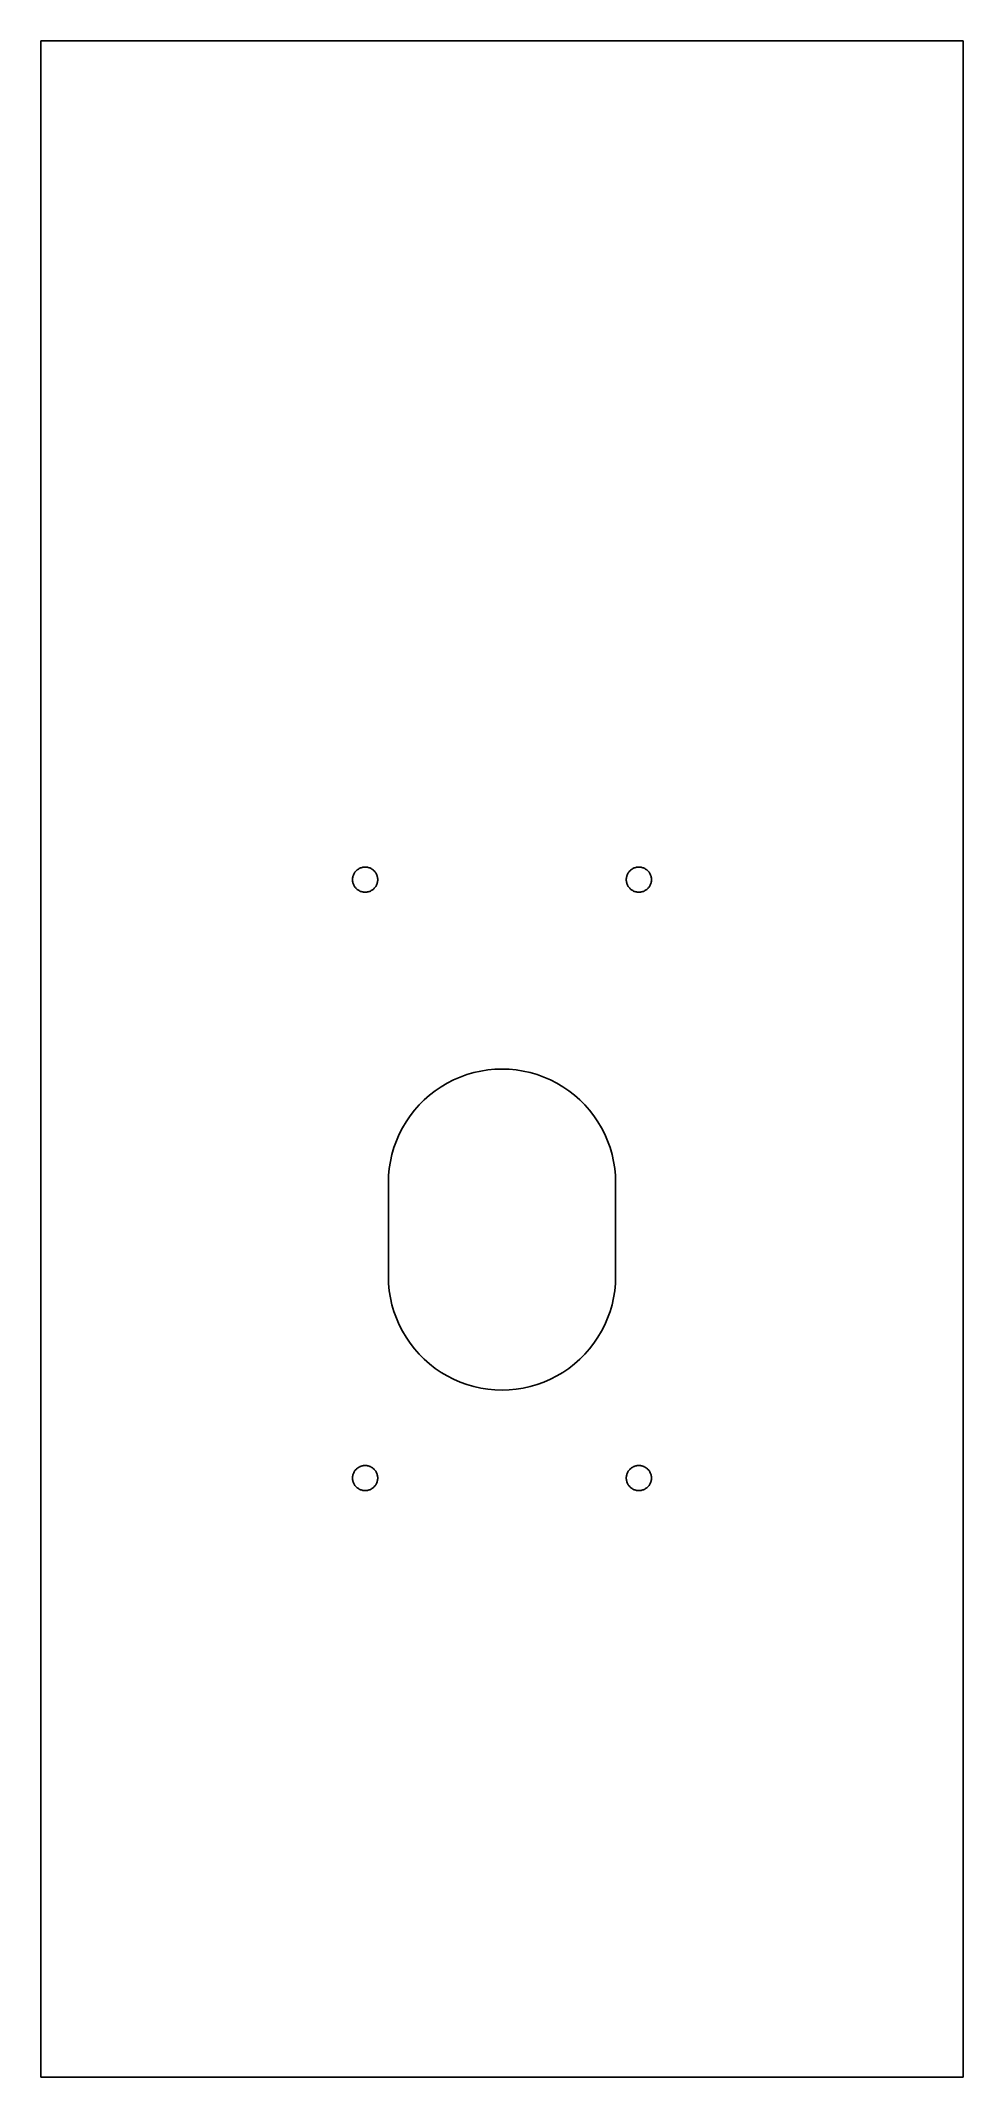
# Model space of a CAD drawing. Header units: metres. Extents: x 0 to 110, y 0 to 243.
import ezdxf

# ---------------------------------------------------------------- set-up
doc = ezdxf.new("R2010")
doc.units = ezdxf.units.M

msp = doc.modelspace()

# ---------------------------------------------------------------- linework, layer by layer
for p, q in [((110, 243), (0, 243)), ((0, 243), (0, 0)), ((110, 0), (110, 243)), ((37.2534, 143.364), (37.2853, 143.452)), ((37.2853, 143.452), (37.3228, 143.539)), ((37.3228, 143.539), (37.3655, 143.623)), ((37.3655, 143.623), (37.4135, 143.704)), ((37.4135, 143.704), (37.4665, 143.782)), ((37.4665, 143.782), (37.5242, 143.856)), ((37.5242, 143.856), (37.5865, 143.927)), ((37.5865, 143.927), (37.6532, 143.993)), ((37.6532, 143.993), (37.7239, 144.056)), ((37.7239, 144.056), (37.7983, 144.114)), ((37.7983, 144.114), (37.8763, 144.166)), ((37.8763, 144.166), (37.9574, 144.214)), ((37.9574, 144.214), (38.0413, 144.257)), ((38.0413, 144.257), (38.1278, 144.295)), ((38.1278, 144.295), (38.2165, 144.327)), ((38.2165, 144.327), (38.307, 144.353)), ((38.307, 144.353), (38.3989, 144.373)), ((38.3989, 144.373), (38.492, 144.388)), ((38.492, 144.388), (38.5858, 144.397)), ((38.5858, 144.397), (38.68, 144.4)), ((38.68, 144.4), (38.7742, 144.397)), ((38.7742, 144.397), (38.868, 144.388)), ((38.868, 144.388), (38.9611, 144.373)), ((38.9611, 144.373), (39.053, 144.353)), ((39.053, 144.353), (39.1435, 144.327)), ((39.1435, 144.327), (39.2322, 144.295)), ((39.2322, 144.295), (39.3187, 144.257)), ((39.3187, 144.257), (39.4026, 144.214)), ((39.4026, 144.214), (39.4837, 144.166)), ((39.4837, 144.166), (39.5617, 144.114)), ((39.5617, 144.114), (39.6361, 144.056)), ((39.6361, 144.056), (39.7068, 143.993)), ((39.7068, 143.993), (39.7735, 143.927)), ((39.7735, 143.927), (39.8358, 143.856)), ((39.8358, 143.856), (39.8935, 143.782)), ((39.8935, 143.782), (39.9465, 143.704)), ((39.9465, 143.704), (39.9945, 143.623)), ((39.9945, 143.623), (40.0372, 143.539)), ((40.0372, 143.539), (40.0747, 143.452)), ((40.0747, 143.452), (40.1066, 143.364)), ((69.8934, 143.364), (69.9253, 143.452)), ((69.9253, 143.452), (69.9628, 143.539)), ((69.9628, 143.539), (70.0055, 143.623)), ((70.0055, 143.623), (70.0535, 143.704)), ((70.0535, 143.704), (70.1065, 143.782)), ((70.1065, 143.782), (70.1642, 143.856)), ((70.1642, 143.856), (70.2265, 143.927)), ((70.2265, 143.927), (70.2932, 143.993)), ((70.2932, 143.993), (70.3639, 144.056)), ((70.3639, 144.056), (70.4383, 144.114)), ((70.4383, 144.114), (70.5163, 144.166)), ((70.5163, 144.166), (70.5974, 144.214)), ((70.5974, 144.214), (70.6813, 144.257)), ((70.6813, 144.257), (70.7678, 144.295)), ((70.7678, 144.295), (70.8565, 144.327)), ((70.8565, 144.327), (70.947, 144.353)), ((70.947, 144.353), (71.0389, 144.373)), ((71.0389, 144.373), (71.132, 144.388)), ((71.132, 144.388), (71.2258, 144.397)), ((71.2258, 144.397), (71.32, 144.4)), ((71.32, 144.4), (71.4142, 144.397)), ((71.4142, 144.397), (71.508, 144.388)), ((71.508, 144.388), (71.6011, 144.373)), ((71.6011, 144.373), (71.693, 144.353)), ((71.693, 144.353), (71.7835, 144.327)), ((71.7835, 144.327), (71.8722, 144.295)), ((71.8722, 144.295), (71.9587, 144.257)), ((71.9587, 144.257), (72.0426, 144.214)), ((72.0426, 144.214), (72.1237, 144.166)), ((72.1237, 144.166), (72.2017, 144.114)), ((72.2017, 144.114), (72.2761, 144.056)), ((72.2761, 144.056), (72.3468, 143.993)), ((72.3468, 143.993), (72.4135, 143.927)), ((72.4135, 143.927), (72.4758, 143.856)), ((72.4758, 143.856), (72.5335, 143.782)), ((72.5335, 143.782), (72.5865, 143.704)), ((72.5865, 143.704), (72.6345, 143.623)), ((72.6345, 143.623), (72.6772, 143.539)), ((72.6772, 143.539), (72.7147, 143.452)), ((72.7147, 143.452), (72.7466, 143.364)), ((37.18, 142.9), (37.183, 142.994)), ((37.183, 142.806), (37.18, 142.9)), ((37.183, 142.994), (37.1918, 143.088)), ((37.1918, 142.712), (37.183, 142.806)), ((37.1918, 143.088), (37.2066, 143.181)), ((37.2066, 142.619), (37.1918, 142.712)), ((37.2066, 143.181), (37.2271, 143.273)), ((37.2271, 142.527), (37.2066, 142.619)), ((37.2271, 143.273), (37.2534, 143.364)), ((37.2534, 142.436), (37.2271, 142.527)), ((37.2853, 142.348), (37.2534, 142.436)), ((37.3228, 142.261), (37.2853, 142.348)), ((37.3655, 142.177), (37.3228, 142.261)), ((37.4135, 142.096), (37.3655, 142.177)), ((37.4665, 142.018), (37.4135, 142.096)), ((37.5242, 141.944), (37.4665, 142.018)), ((37.5865, 141.873), (37.5242, 141.944)), ((37.6532, 141.807), (37.5865, 141.873)), ((37.7239, 141.744), (37.6532, 141.807)), ((37.7983, 141.686), (37.7239, 141.744)), ((37.8763, 141.634), (37.7983, 141.686)), ((37.9574, 141.586), (37.8763, 141.634)), ((38.0413, 141.543), (37.9574, 141.586)), ((38.1278, 141.505), (38.0413, 141.543)), ((38.2165, 141.473), (38.1278, 141.505)), ((38.307, 141.447), (38.2165, 141.473)), ((38.3989, 141.427), (38.307, 141.447)), ((38.492, 141.412), (38.3989, 141.427)), ((38.5858, 141.403), (38.492, 141.412)), ((38.68, 141.4), (38.5858, 141.403)), ((38.7742, 141.403), (38.68, 141.4)), ((38.868, 141.412), (38.7742, 141.403)), ((38.9611, 141.427), (38.868, 141.412)), ((39.053, 141.447), (38.9611, 141.427)), ((39.1435, 141.473), (39.053, 141.447)), ((39.2322, 141.505), (39.1435, 141.473)), ((39.3187, 141.543), (39.2322, 141.505)), ((39.4026, 141.586), (39.3187, 141.543)), ((39.4837, 141.634), (39.4026, 141.586)), ((39.5617, 141.686), (39.4837, 141.634)), ((39.6361, 141.744), (39.5617, 141.686)), ((39.7068, 141.807), (39.6361, 141.744)), ((39.7735, 141.873), (39.7068, 141.807)), ((39.8358, 141.944), (39.7735, 141.873)), ((39.8935, 142.018), (39.8358, 141.944)), ((39.9465, 142.096), (39.8935, 142.018)), ((39.9945, 142.177), (39.9465, 142.096)), ((40.0372, 142.261), (39.9945, 142.177)), ((40.0747, 142.348), (40.0372, 142.261)), ((40.1066, 142.436), (40.0747, 142.348)), ((40.1066, 143.364), (40.1329, 143.273)), ((40.1329, 142.527), (40.1066, 142.436)), ((40.1329, 143.273), (40.1534, 143.181)), ((40.1534, 142.619), (40.1329, 142.527)), ((40.1534, 143.181), (40.1682, 143.088)), ((40.1682, 142.712), (40.1534, 142.619)), ((40.1682, 143.088), (40.177, 142.994)), ((40.177, 142.806), (40.1682, 142.712)), ((40.177, 142.994), (40.18, 142.9)), ((40.18, 142.9), (40.177, 142.806)), ((69.82, 142.9), (69.823, 142.994)), ((69.823, 142.806), (69.82, 142.9)), ((69.823, 142.994), (69.8318, 143.088)), ((69.8318, 142.712), (69.823, 142.806)), ((69.8318, 143.088), (69.8466, 143.181)), ((69.8466, 142.619), (69.8318, 142.712)), ((69.8466, 143.181), (69.8671, 143.273)), ((69.8671, 142.527), (69.8466, 142.619)), ((69.8671, 143.273), (69.8934, 143.364)), ((69.8934, 142.436), (69.8671, 142.527)), ((69.9253, 142.348), (69.8934, 142.436)), ((69.9628, 142.261), (69.9253, 142.348)), ((70.0055, 142.177), (69.9628, 142.261)), ((70.0535, 142.096), (70.0055, 142.177)), ((70.1065, 142.018), (70.0535, 142.096)), ((70.1642, 141.944), (70.1065, 142.018)), ((70.2265, 141.873), (70.1642, 141.944)), ((70.2932, 141.807), (70.2265, 141.873)), ((70.3639, 141.744), (70.2932, 141.807)), ((70.4383, 141.686), (70.3639, 141.744)), ((70.5163, 141.634), (70.4383, 141.686)), ((70.5974, 141.586), (70.5163, 141.634)), ((70.6813, 141.543), (70.5974, 141.586)), ((70.7678, 141.505), (70.6813, 141.543)), ((70.8565, 141.473), (70.7678, 141.505)), ((70.947, 141.447), (70.8565, 141.473)), ((71.0389, 141.427), (70.947, 141.447)), ((71.132, 141.412), (71.0389, 141.427)), ((71.2258, 141.403), (71.132, 141.412)), ((71.32, 141.4), (71.2258, 141.403)), ((71.4142, 141.403), (71.32, 141.4)), ((71.508, 141.412), (71.4142, 141.403)), ((71.6011, 141.427), (71.508, 141.412)), ((71.693, 141.447), (71.6011, 141.427)), ((71.7835, 141.473), (71.693, 141.447)), ((71.8722, 141.505), (71.7835, 141.473)), ((71.9587, 141.543), (71.8722, 141.505)), ((72.0426, 141.586), (71.9587, 141.543)), ((72.1237, 141.634), (72.0426, 141.586)), ((72.2017, 141.686), (72.1237, 141.634)), ((72.2761, 141.744), (72.2017, 141.686)), ((72.3468, 141.807), (72.2761, 141.744)), ((72.4135, 141.873), (72.3468, 141.807)), ((72.4758, 141.944), (72.4135, 141.873)), ((72.5335, 142.018), (72.4758, 141.944)), ((72.5865, 142.096), (72.5335, 142.018)), ((72.6345, 142.177), (72.5865, 142.096)), ((72.6772, 142.261), (72.6345, 142.177)), ((72.7147, 142.348), (72.6772, 142.261)), ((72.7466, 142.436), (72.7147, 142.348)), ((72.7466, 143.364), (72.7729, 143.273)), ((72.7729, 142.527), (72.7466, 142.436)), ((72.7729, 143.273), (72.7934, 143.181)), ((72.7934, 142.619), (72.7729, 142.527)), ((72.7934, 143.181), (72.8082, 143.088)), ((72.8082, 142.712), (72.7934, 142.619)), ((72.8082, 143.088), (72.817, 142.994)), ((72.817, 142.806), (72.8082, 142.712)), ((72.817, 142.994), (72.82, 142.9)), ((72.82, 142.9), (72.817, 142.806)), ((49.2307, 119.01), (50.0119, 119.348)), ((50.0119, 119.348), (50.8128, 119.637)), ((50.8128, 119.637), (51.6302, 119.874)), ((51.6302, 119.874), (52.461, 120.06)), ((52.461, 120.06), (53.3017, 120.193)), ((53.3017, 120.193), (54.1492, 120.273)), ((54.1492, 120.273), (55, 120.3)), ((55, 120.3), (55.8508, 120.273)), ((55.8508, 120.273), (56.6983, 120.193)), ((56.6983, 120.193), (57.539, 120.06)), ((57.539, 120.06), (58.3697, 119.874)), ((58.3697, 119.874), (59.1872, 119.637)), ((59.1872, 119.637), (59.9881, 119.348)), ((59.9881, 119.348), (60.7693, 119.01)), ((45.7244, 116.628), (46.3629, 117.19)), ((46.3629, 117.19), (47.0355, 117.712)), ((47.0355, 117.712), (47.7395, 118.191)), ((47.7395, 118.191), (48.4722, 118.624)), ((48.4722, 118.624), (49.2307, 119.01)), ((60.7693, 119.01), (61.5278, 118.624)), ((61.5278, 118.624), (62.2605, 118.191)), ((62.2605, 118.191), (62.9645, 117.712)), ((62.9645, 117.712), (63.6371, 117.19)), ((63.6371, 117.19), (64.2756, 116.628)), ((43.5594, 114.01), (44.0378, 114.714)), ((44.0378, 114.714), (44.5595, 115.387)), ((44.5595, 115.387), (45.1225, 116.026)), ((45.1225, 116.026), (45.7244, 116.628)), ((64.2756, 116.628), (64.8775, 116.026)), ((64.8775, 116.026), (65.4404, 115.387)), ((65.4404, 115.387), (65.9622, 114.714)), ((65.9622, 114.714), (66.4406, 114.01)), ((42.4015, 111.738), (42.7396, 112.519)), ((42.7396, 112.519), (43.126, 113.278)), ((43.126, 113.278), (43.5594, 114.01)), ((66.4406, 114.01), (66.8739, 113.278)), ((66.8739, 113.278), (67.2604, 112.519)), ((67.2604, 112.519), (67.5985, 111.738)), ((41.69, 109.289), (41.8757, 110.12)), ((41.8757, 110.12), (42.1132, 110.937)), ((42.1132, 110.937), (42.4015, 111.738)), ((67.5985, 111.738), (67.8868, 110.937)), ((67.8868, 110.937), (68.1243, 110.12)), ((68.1243, 110.12), (68.31, 109.289)), ((41.45, 106.75), (41.4767, 107.601)), ((41.4767, 107.601), (41.5568, 108.448)), ((41.5568, 108.448), (41.69, 109.289)), ((68.31, 109.289), (68.4431, 108.448)), ((68.4431, 108.448), (68.5233, 107.601)), ((68.5233, 107.601), (68.55, 106.75)), ((41.45, 95.55), (41.45, 106.75)), ((68.55, 106.75), (68.55, 95.55)), ((41.4767, 94.6992), (41.45, 95.55)), ((68.55, 95.55), (68.5233, 94.6992)), ((41.5568, 93.8517), (41.4767, 94.6992)), ((41.69, 93.011), (41.5568, 93.8517)), ((41.8757, 92.1803), (41.69, 93.011)), ((68.31, 93.011), (68.1243, 92.1803)), ((68.4431, 93.8517), (68.31, 93.011)), ((68.5233, 94.6992), (68.4431, 93.8517)), ((42.1132, 91.3628), (41.8757, 92.1803)), ((42.4015, 90.5619), (42.1132, 91.3628)), ((42.7396, 89.7807), (42.4015, 90.5619)), ((67.5985, 90.5619), (67.2604, 89.7807)), ((67.8868, 91.3628), (67.5985, 90.5619)), ((68.1243, 92.1803), (67.8868, 91.3628)), ((43.126, 89.0222), (42.7396, 89.7807)), ((43.5594, 88.2895), (43.126, 89.0222)), ((44.0378, 87.5855), (43.5594, 88.2895)), ((44.5595, 86.9129), (44.0378, 87.5855)), ((65.9622, 87.5855), (65.4404, 86.9129)), ((66.4406, 88.2895), (65.9622, 87.5855)), ((66.8739, 89.0222), (66.4406, 88.2895)), ((67.2604, 89.7807), (66.8739, 89.0222)), ((45.1225, 86.2744), (44.5595, 86.9129)), ((45.7244, 85.6725), (45.1225, 86.2744)), ((46.3629, 85.1095), (45.7244, 85.6725)), ((47.0355, 84.5878), (46.3629, 85.1095)), ((63.6371, 85.1095), (62.9645, 84.5878)), ((64.2756, 85.6725), (63.6371, 85.1095)), ((64.8775, 86.2744), (64.2756, 85.6725)), ((65.4404, 86.9129), (64.8775, 86.2744)), ((47.7395, 84.1094), (47.0355, 84.5878)), ((48.4722, 83.676), (47.7395, 84.1094)), ((49.2307, 83.2896), (48.4722, 83.676)), ((50.0119, 82.9515), (49.2307, 83.2896)), ((50.8128, 82.6632), (50.0119, 82.9515)), ((51.6302, 82.4257), (50.8128, 82.6632)), ((59.1872, 82.6632), (58.3697, 82.4257)), ((59.9881, 82.9515), (59.1872, 82.6632)), ((60.7693, 83.2896), (59.9881, 82.9515)), ((61.5278, 83.676), (60.7693, 83.2896)), ((62.2605, 84.1094), (61.5278, 83.676)), ((62.9645, 84.5878), (62.2605, 84.1094)), ((52.461, 82.24), (51.6302, 82.4257)), ((53.3017, 82.1068), (52.461, 82.24)), ((54.1492, 82.0267), (53.3017, 82.1068)), ((55, 82), (54.1492, 82.0267)), ((55.8508, 82.0267), (55, 82)), ((56.6983, 82.1068), (55.8508, 82.0267)), ((57.539, 82.24), (56.6983, 82.1068)), ((58.3697, 82.4257), (57.539, 82.24)), ((38.1278, 72.8947), (38.2165, 72.9266)), ((38.2165, 72.9266), (38.307, 72.9529)), ((38.307, 72.9529), (38.3989, 72.9734)), ((38.3989, 72.9734), (38.492, 72.9882)), ((38.492, 72.9882), (38.5858, 72.997)), ((38.5858, 72.997), (38.68, 73)), ((38.68, 73), (38.7742, 72.997)), ((38.7742, 72.997), (38.868, 72.9882)), ((38.868, 72.9882), (38.9611, 72.9734)), ((38.9611, 72.9734), (39.053, 72.9529)), ((39.053, 72.9529), (39.1435, 72.9266)), ((39.1435, 72.9266), (39.2322, 72.8947)), ((70.7678, 72.8947), (70.8565, 72.9266)), ((70.8565, 72.9266), (70.947, 72.9529)), ((70.947, 72.9529), (71.0389, 72.9734)), ((71.0389, 72.9734), (71.132, 72.9882)), ((71.132, 72.9882), (71.2258, 72.997)), ((71.2258, 72.997), (71.32, 73)), ((71.32, 73), (71.4142, 72.997)), ((71.4142, 72.997), (71.508, 72.9882)), ((71.508, 72.9882), (71.6011, 72.9734)), ((71.6011, 72.9734), (71.693, 72.9529)), ((71.693, 72.9529), (71.7835, 72.9266)), ((71.7835, 72.9266), (71.8722, 72.8947)), ((37.18, 71.5), (37.183, 71.5942)), ((37.183, 71.4058), (37.18, 71.5)), ((37.183, 71.5942), (37.1918, 71.688)), ((37.1918, 71.312), (37.183, 71.4058)), ((37.1918, 71.688), (37.2066, 71.7811)), ((37.2066, 71.2189), (37.1918, 71.312)), ((37.2066, 71.7811), (37.2271, 71.873)), ((37.2271, 71.127), (37.2066, 71.2189)), ((37.2271, 71.873), (37.2534, 71.9635)), ((37.2534, 71.0365), (37.2271, 71.127)), ((37.2534, 71.9635), (37.2853, 72.0522)), ((37.2853, 70.9478), (37.2534, 71.0365)), ((37.2853, 72.0522), (37.3228, 72.1387)), ((37.3228, 70.8613), (37.2853, 70.9478)), ((37.3228, 72.1387), (37.3655, 72.2226)), ((37.3655, 70.7774), (37.3228, 70.8613)), ((37.3655, 72.2226), (37.4135, 72.3037)), ((37.4135, 70.6963), (37.3655, 70.7774)), ((37.4135, 72.3037), (37.4665, 72.3817)), ((37.4665, 70.6183), (37.4135, 70.6963)), ((37.4665, 72.3817), (37.5242, 72.4561)), ((37.5242, 70.5439), (37.4665, 70.6183)), ((37.5242, 72.4561), (37.5865, 72.5268)), ((37.5865, 70.4732), (37.5242, 70.5439)), ((37.5865, 72.5268), (37.6532, 72.5934)), ((37.6532, 70.4065), (37.5865, 70.4732)), ((37.6532, 72.5934), (37.7239, 72.6558)), ((37.7239, 72.6558), (37.7983, 72.7135)), ((37.7983, 72.7135), (37.8763, 72.7665)), ((37.8763, 72.7665), (37.9574, 72.8145)), ((37.9574, 72.8145), (38.0413, 72.8572)), ((38.0413, 72.8572), (38.1278, 72.8947)), ((39.2322, 72.8947), (39.3187, 72.8572)), ((39.3187, 72.8572), (39.4026, 72.8145)), ((39.4026, 72.8145), (39.4837, 72.7665)), ((39.4837, 72.7665), (39.5617, 72.7135)), ((39.5617, 72.7135), (39.6361, 72.6558)), ((39.6361, 72.6558), (39.7068, 72.5934)), ((39.7068, 72.5934), (39.7735, 72.5268)), ((39.7735, 70.4732), (39.7068, 70.4065)), ((39.7735, 72.5268), (39.8358, 72.4561)), ((39.8358, 70.5439), (39.7735, 70.4732)), ((39.8358, 72.4561), (39.8935, 72.3817)), ((39.8935, 70.6183), (39.8358, 70.5439)), ((39.8935, 72.3817), (39.9465, 72.3037)), ((39.9465, 70.6963), (39.8935, 70.6183)), ((39.9465, 72.3037), (39.9945, 72.2226)), ((39.9945, 70.7774), (39.9465, 70.6963)), ((39.9945, 72.2226), (40.0372, 72.1387)), ((40.0372, 70.8613), (39.9945, 70.7774)), ((40.0372, 72.1387), (40.0747, 72.0522)), ((40.0747, 70.9478), (40.0372, 70.8613)), ((40.0747, 72.0522), (40.1066, 71.9635)), ((40.1066, 71.0365), (40.0747, 70.9478)), ((40.1066, 71.9635), (40.1329, 71.873)), ((40.1329, 71.127), (40.1066, 71.0365)), ((40.1329, 71.873), (40.1534, 71.7811)), ((40.1534, 71.2189), (40.1329, 71.127)), ((40.1534, 71.7811), (40.1682, 71.688)), ((40.1682, 71.312), (40.1534, 71.2189)), ((40.1682, 71.688), (40.177, 71.5942)), ((40.177, 71.4058), (40.1682, 71.312)), ((40.177, 71.5942), (40.18, 71.5)), ((40.18, 71.5), (40.177, 71.4058)), ((69.82, 71.5), (69.823, 71.5942)), ((69.823, 71.4058), (69.82, 71.5)), ((69.823, 71.5942), (69.8318, 71.688)), ((69.8318, 71.312), (69.823, 71.4058)), ((69.8318, 71.688), (69.8466, 71.7811)), ((69.8466, 71.2189), (69.8318, 71.312)), ((69.8466, 71.7811), (69.8671, 71.873)), ((69.8671, 71.127), (69.8466, 71.2189)), ((69.8671, 71.873), (69.8934, 71.9635)), ((69.8934, 71.0365), (69.8671, 71.127)), ((69.8934, 71.9635), (69.9253, 72.0522)), ((69.9253, 70.9478), (69.8934, 71.0365)), ((69.9253, 72.0522), (69.9628, 72.1387)), ((69.9628, 70.8613), (69.9253, 70.9478)), ((69.9628, 72.1387), (70.0055, 72.2226)), ((70.0055, 70.7774), (69.9628, 70.8613)), ((70.0055, 72.2226), (70.0535, 72.3037)), ((70.0535, 70.6963), (70.0055, 70.7774)), ((70.0535, 72.3037), (70.1065, 72.3817)), ((70.1065, 70.6183), (70.0535, 70.6963)), ((70.1065, 72.3817), (70.1642, 72.4561)), ((70.1642, 70.5439), (70.1065, 70.6183)), ((70.1642, 72.4561), (70.2265, 72.5268)), ((70.2265, 70.4732), (70.1642, 70.5439)), ((70.2265, 72.5268), (70.2932, 72.5934)), ((70.2932, 70.4065), (70.2265, 70.4732)), ((70.2932, 72.5934), (70.3639, 72.6558)), ((70.3639, 72.6558), (70.4383, 72.7135)), ((70.4383, 72.7135), (70.5163, 72.7665)), ((70.5163, 72.7665), (70.5974, 72.8145)), ((70.5974, 72.8145), (70.6813, 72.8572)), ((70.6813, 72.8572), (70.7678, 72.8947)), ((71.8722, 72.8947), (71.9587, 72.8572)), ((71.9587, 72.8572), (72.0426, 72.8145)), ((72.0426, 72.8145), (72.1237, 72.7665)), ((72.1237, 72.7665), (72.2017, 72.7135)), ((72.2017, 72.7135), (72.2761, 72.6558)), ((72.2761, 72.6558), (72.3468, 72.5934)), ((72.3468, 72.5934), (72.4135, 72.5268)), ((72.4135, 70.4732), (72.3468, 70.4065)), ((72.4135, 72.5268), (72.4758, 72.4561)), ((72.4758, 70.5439), (72.4135, 70.4732)), ((72.4758, 72.4561), (72.5335, 72.3817)), ((72.5335, 70.6183), (72.4758, 70.5439)), ((72.5335, 72.3817), (72.5865, 72.3037)), ((72.5865, 70.6963), (72.5335, 70.6183)), ((72.5865, 72.3037), (72.6345, 72.2226)), ((72.6345, 70.7774), (72.5865, 70.6963)), ((72.6345, 72.2226), (72.6772, 72.1387)), ((72.6772, 70.8613), (72.6345, 70.7774)), ((72.6772, 72.1387), (72.7147, 72.0522)), ((72.7147, 70.9478), (72.6772, 70.8613)), ((72.7147, 72.0522), (72.7466, 71.9635)), ((72.7466, 71.0365), (72.7147, 70.9478)), ((72.7466, 71.9635), (72.7729, 71.873)), ((72.7729, 71.127), (72.7466, 71.0365)), ((72.7729, 71.873), (72.7934, 71.7811)), ((72.7934, 71.2189), (72.7729, 71.127)), ((72.7934, 71.7811), (72.8082, 71.688)), ((72.8082, 71.312), (72.7934, 71.2189)), ((72.8082, 71.688), (72.817, 71.5942)), ((72.817, 71.4058), (72.8082, 71.312)), ((72.817, 71.5942), (72.82, 71.5)), ((72.82, 71.5), (72.817, 71.4058)), ((37.7239, 70.3442), (37.6532, 70.4065)), ((37.7983, 70.2865), (37.7239, 70.3442)), ((37.8763, 70.2335), (37.7983, 70.2865)), ((37.9574, 70.1855), (37.8763, 70.2335)), ((38.0413, 70.1428), (37.9574, 70.1855)), ((38.1278, 70.1053), (38.0413, 70.1428)), ((38.2165, 70.0734), (38.1278, 70.1053)), ((38.307, 70.0471), (38.2165, 70.0734)), ((38.3989, 70.0266), (38.307, 70.0471)), ((38.492, 70.0118), (38.3989, 70.0266)), ((38.5858, 70.003), (38.492, 70.0118)), ((38.68, 70), (38.5858, 70.003)), ((38.7742, 70.003), (38.68, 70)), ((38.868, 70.0118), (38.7742, 70.003)), ((38.9611, 70.0266), (38.868, 70.0118)), ((39.053, 70.0471), (38.9611, 70.0266)), ((39.1435, 70.0734), (39.053, 70.0471)), ((39.2322, 70.1053), (39.1435, 70.0734)), ((39.3187, 70.1428), (39.2322, 70.1053)), ((39.4026, 70.1855), (39.3187, 70.1428)), ((39.4837, 70.2335), (39.4026, 70.1855)), ((39.5617, 70.2865), (39.4837, 70.2335)), ((39.6361, 70.3442), (39.5617, 70.2865)), ((39.7068, 70.4065), (39.6361, 70.3442)), ((70.3639, 70.3442), (70.2932, 70.4065)), ((70.4383, 70.2865), (70.3639, 70.3442)), ((70.5163, 70.2335), (70.4383, 70.2865)), ((70.5974, 70.1855), (70.5163, 70.2335)), ((70.6813, 70.1428), (70.5974, 70.1855)), ((70.7678, 70.1053), (70.6813, 70.1428)), ((70.8565, 70.0734), (70.7678, 70.1053)), ((70.947, 70.0471), (70.8565, 70.0734)), ((71.0389, 70.0266), (70.947, 70.0471)), ((71.132, 70.0118), (71.0389, 70.0266)), ((71.2258, 70.003), (71.132, 70.0118)), ((71.32, 70), (71.2258, 70.003)), ((71.4142, 70.003), (71.32, 70)), ((71.508, 70.0118), (71.4142, 70.003)), ((71.6011, 70.0266), (71.508, 70.0118)), ((71.693, 70.0471), (71.6011, 70.0266)), ((71.7835, 70.0734), (71.693, 70.0471)), ((71.8722, 70.1053), (71.7835, 70.0734)), ((71.9587, 70.1428), (71.8722, 70.1053)), ((72.0426, 70.1855), (71.9587, 70.1428)), ((72.1237, 70.2335), (72.0426, 70.1855)), ((72.2017, 70.2865), (72.1237, 70.2335)), ((72.2761, 70.3442), (72.2017, 70.2865)), ((72.3468, 70.4065), (72.2761, 70.3442)), ((0, 0), (110, 0))]:
    msp.add_line(p, q)

doc.saveas('drawing.dxf')
